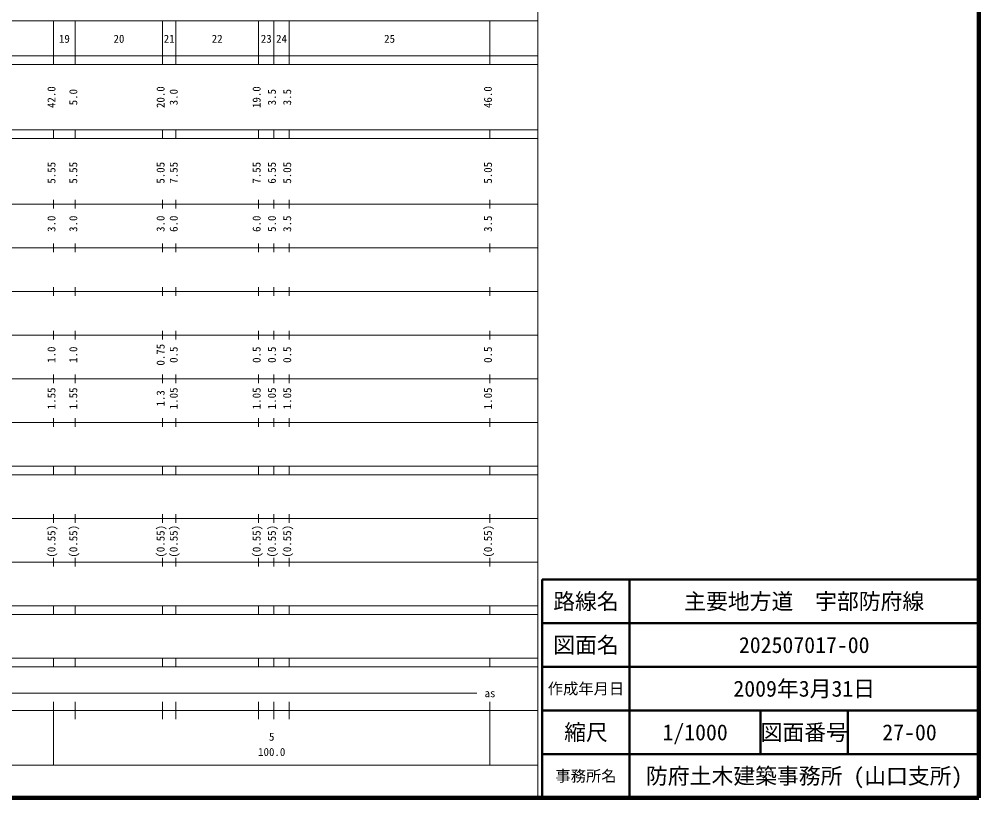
# Model space of a CAD drawing. Units: millimetres on the paper, enlarged 1000 times. Extents: x 40000 to 680000, y 20000 to 380000.
# Drawn here: x 460146 to 680000, y 20000 to 198357 of the extents above; entities that cross this region are included whole.
import ezdxf
from ezdxf.enums import TextEntityAlignment as Align

# ---------------------------------------------------------------- set-up
doc = ezdxf.new("R2010")
doc.units = ezdxf.units.MM
doc.header["$LTSCALE"] = 1000
for name, color, linetype, lineweight in [('M-TTL', 2, 'Continuous', 140), ('M-TTL-BAND', 7, 'Continuous', 13), ('M-TTL-FRAM', 2, 'Continuous', 50), ('M-TTL-LINE', 7, 'Continuous', 50)]:
    doc.layers.add(name, color=color, linetype=linetype, lineweight=lineweight)
doc.layers.add('M-TTL-TXT', color=7, linetype='Continuous')
doc.styles.add('ＭＳ ゴシック', font='')
doc.styles.get('ＭＳ ゴシック').set_extended_font_data('MS Gothic')

msp = doc.modelspace()

# ---------------------------------------------------------------- linework, layer by layer
at = {"layer": 'M-TTL'}
for p, q in [((680000, 20000), (680000, 380000)), ((40000, 20000), (680000, 20000))]:
    msp.add_line(p, q, dxfattribs=at)
at = {"layer": 'M-TTL-BAND'}
for p, q in [((579000, 20000), (579000, 370000)), ((68000, 198000), (579000, 198000)), ((468000, 188000), (468000, 198000)), ((473000, 188000), (473000, 198000)), ((493000, 188000), (493000, 198000)), ((496000, 188000), (496000, 198000)), ((515000, 188000), (515000, 198000)), ((518500, 188000), (518500, 198000)), ((522000, 188000), (522000, 198000)), ((568000, 188000), (568000, 198000)), ((40000, 190000), (579000, 190000)), ((40000, 188000), (579000, 188000)), ((40000, 173000), (579000, 173000)), ((468000, 171000), (468000, 173000)), ((473000, 171000), (473000, 173000)), ((493000, 171000), (493000, 173000)), ((496000, 171000), (496000, 173000)), ((515000, 171000), (515000, 173000)), ((518500, 171000), (518500, 173000)), ((522000, 171000), (522000, 173000)), ((568000, 171000), (568000, 173000)), ((40000, 171000), (579000, 171000)), ((468000, 155000), (468000, 157000)), ((473000, 155000), (473000, 157000)), ((493000, 155000), (493000, 157000)), ((496000, 155000), (496000, 157000)), ((515000, 155000), (515000, 157000)), ((518500, 155000), (518500, 157000)), ((522000, 155000), (522000, 157000)), ((568000, 155000), (568000, 157000)), ((40000, 156000), (579000, 156000)), ((46000, 146000), (579000, 146000)), ((468000, 145000), (468000, 147000)), ((473000, 145000), (473000, 147000)), ((493000, 145000), (493000, 147000)), ((496000, 145000), (496000, 147000)), ((515000, 145000), (515000, 147000)), ((518500, 145000), (518500, 147000)), ((522000, 145000), (522000, 147000)), ((568000, 145000), (568000, 147000)), ((468000, 135000), (468000, 137000)), ((473000, 135000), (473000, 137000)), ((493000, 135000), (493000, 137000)), ((496000, 135000), (496000, 137000)), ((515000, 135000), (515000, 137000)), ((518500, 135000), (518500, 137000)), ((522000, 135000), (522000, 137000)), ((568000, 135000), (568000, 137000)), ((52000, 136000), (579000, 136000)), ((46000, 126000), (579000, 126000)), ((468000, 125000), (468000, 127000)), ((473000, 125000), (473000, 127000)), ((493000, 125000), (493000, 127000)), ((496000, 125000), (496000, 127000)), ((515000, 125000), (515000, 127000)), ((518500, 125000), (518500, 127000)), ((522000, 125000), (522000, 127000)), ((568000, 125000), (568000, 127000)), ((468000, 115000), (468000, 117000)), ((473000, 115000), (473000, 117000)), ((493000, 115000), (493000, 117000)), ((496000, 115000), (496000, 117000)), ((515000, 115000), (515000, 117000)), ((518500, 115000), (518500, 117000)), ((522000, 115000), (522000, 117000)), ((568000, 115000), (568000, 117000)), ((52000, 116000), (579000, 116000)), ((46000, 106000), (579000, 106000)), ((468000, 105000), (468000, 107000)), ((473000, 105000), (473000, 107000)), ((493000, 105000), (493000, 107000)), ((496000, 105000), (496000, 107000)), ((515000, 105000), (515000, 107000)), ((518500, 105000), (518500, 107000)), ((522000, 105000), (522000, 107000)), ((568000, 105000), (568000, 107000)), ((40000, 96000), (579000, 96000)), ((468000, 94000), (468000, 96000)), ((473000, 94000), (473000, 96000)), ((493000, 94000), (493000, 96000)), ((496000, 94000), (496000, 96000)), ((515000, 94000), (515000, 96000)), ((518500, 94000), (518500, 96000)), ((522000, 94000), (522000, 96000)), ((568000, 94000), (568000, 96000)), ((40000, 94000), (579000, 94000)), ((49000, 84000), (579000, 84000)), ((468000, 83000), (468000, 85000)), ((473000, 83000), (473000, 85000)), ((493000, 83000), (493000, 85000)), ((496000, 83000), (496000, 85000)), ((515000, 83000), (515000, 85000)), ((518500, 83000), (518500, 85000)), ((522000, 83000), (522000, 85000)), ((568000, 83000), (568000, 85000)), ((468000, 73000), (468000, 75000)), ((473000, 73000), (473000, 75000)), ((493000, 73000), (493000, 75000)), ((496000, 73000), (496000, 75000)), ((515000, 73000), (515000, 75000)), ((518500, 73000), (518500, 75000)), ((522000, 73000), (522000, 75000)), ((568000, 73000), (568000, 75000)), ((40000, 74000), (579000, 74000)), ((40000, 64000), (579000, 64000)), ((468000, 62000), (468000, 64000)), ((473000, 62000), (473000, 64000)), ((493000, 62000), (493000, 64000)), ((496000, 62000), (496000, 64000)), ((515000, 62000), (515000, 64000)), ((518500, 62000), (518500, 64000)), ((522000, 62000), (522000, 64000)), ((568000, 62000), (568000, 64000)), ((40000, 62000), (579000, 62000)), ((40000, 52000), (579000, 52000)), ((468000, 50000), (468000, 52000)), ((473000, 50000), (473000, 52000)), ((493000, 50000), (493000, 52000)), ((496000, 50000), (496000, 52000)), ((515000, 50000), (515000, 52000)), ((518500, 50000), (518500, 52000)), ((522000, 50000), (522000, 52000)), ((568000, 50000), (568000, 52000)), ((40000, 50000), (579000, 50000)), ((71000, 44000), (565000, 44000)), ((468000, 27500), (468000, 42000)), ((473000, 38000), (473000, 42000)), ((493000, 38000), (493000, 42000)), ((496000, 38000), (496000, 42000)), ((515000, 38000), (515000, 42000)), ((518500, 38000), (518500, 42000)), ((522000, 38000), (522000, 42000)), ((568000, 27500), (568000, 42000)), ((40000, 40000), (579000, 40000)), ((68000, 27500), (579000, 27500))]:
    msp.add_line(p, q, dxfattribs=at)
at = {"layer": 'M-TTL-FRAM'}
for p, q in [((680000, 70000), (580000, 70000)), ((580000, 70000), (580000, 20000))]:
    msp.add_line(p, q, dxfattribs=at)
at = {"layer": 'M-TTL-LINE'}
for p, q in [((600000, 70000), (600000, 20000)), ((680000, 60000), (580000, 60000)), ((680000, 50000), (580000, 50000)), ((680000, 40000), (580000, 40000)), ((630000, 40000), (630000, 30000)), ((650000, 40000), (650000, 30000)), ((680000, 30000), (580000, 30000))]:
    msp.add_line(p, q, dxfattribs=at)

# ---------------------------------------------------------------- texts
at = {"layer": 'M-TTL-BAND', "style": 'ＭＳ ゴシック'}
for s, p in [('19', (470500, 192405)), ('20', (483000, 192405)), ('21', (494500, 192405)), ('22', (505500, 192405)), ('23', (516750, 192405)), ('24', (520250, 192405)), ('25', (545000, 192405)), ('as', (568000, 42500)), ('5', (518000, 32523)), ('100.0', (518000, 29033))]:
    msp.add_text(s, height=1833, dxfattribs=at).set_placement(p, align=Align.BOTTOM_CENTER)
for s, p in [('42.0', (469000, 180500)), ('20.0', (494000, 180500)), ('19.0', (516000, 180500)), ('46.0', (569000, 180500)), ('5.0', (474000, 180500)), ('3.0', (497000, 180500)), ('3.5', (519500, 180500)), ('3.5', (523000, 180500)), ('5.55', (469000, 163174)), ('5.55', (474000, 163174)), ('5.05', (494000, 163174)), ('7.55', (497000, 163174)), ('7.55', (516000, 163174)), ('6.55', (519500, 163174)), ('5.05', (523000, 163174)), ('5.05', (569000, 163174)), ('3.0', (469000, 151500)), ('3.0', (474000, 151500)), ('3.0', (494000, 151500)), ('6.0', (497000, 151500)), ('6.0', (516000, 151500)), ('5.0', (519500, 151500)), ('3.5', (523000, 151500)), ('3.5', (569000, 151500)), ('1.0', (469000, 121500)), ('1.0', (474000, 121500)), ('0.75', (494000, 121500)), ('0.5', (497000, 121500)), ('0.5', (516000, 121500)), ('0.5', (519500, 121500)), ('0.5', (523000, 121500)), ('0.5', (569000, 121500)), ('1.55', (469000, 111500)), ('1.55', (474000, 111500)), ('1.3', (494000, 111500)), ('1.05', (497000, 111500)), ('1.05', (516000, 111500)), ('1.05', (519500, 111500)), ('1.05', (523000, 111500)), ('1.05', (569000, 111500)), ('(0.55)', (469000, 78764)), ('(0.55)', (474000, 78764)), ('(0.55)', (494000, 78764)), ('(0.55)', (497000, 78764)), ('(0.55)', (516000, 78764)), ('(0.55)', (519500, 78764)), ('(0.55)', (523000, 78764)), ('(0.55)', (569000, 78764))]:
    msp.add_text(s, height=1833, rotation=90, dxfattribs=at).set_placement(p, align=Align.BOTTOM_CENTER)
at = {"layer": 'M-TTL-TXT', "style": 'ＭＳ ゴシック'}
for s, height, p in [('路線名', 3666, (590000, 65000)), ('主要地方道\u3000宇部防府線', 3666, (640000, 65000)), ('図面名', 3666, (590000, 55000)), ('202507017-00', 3666, (640000, 55000)), ('作成年月日', 2566, (590000, 45000)), ('2009年3月31日', 3666, (640000, 45000)), ('縮尺', 3666, (590000, 35000)), ('1/1000', 3666, (615000, 35000)), ('図面番号', 3666, (640000, 35000)), ('27-00', 3666, (664125, 35000)), ('事務所名', 2566, (590000, 25000)), ('防府土木建築事務所 (山口支所)', 3666, (640000, 25000))]:
    msp.add_text(s, height=height, dxfattribs=at).set_placement(p, align=Align.MIDDLE_CENTER)

doc.saveas('drawing.dxf')
